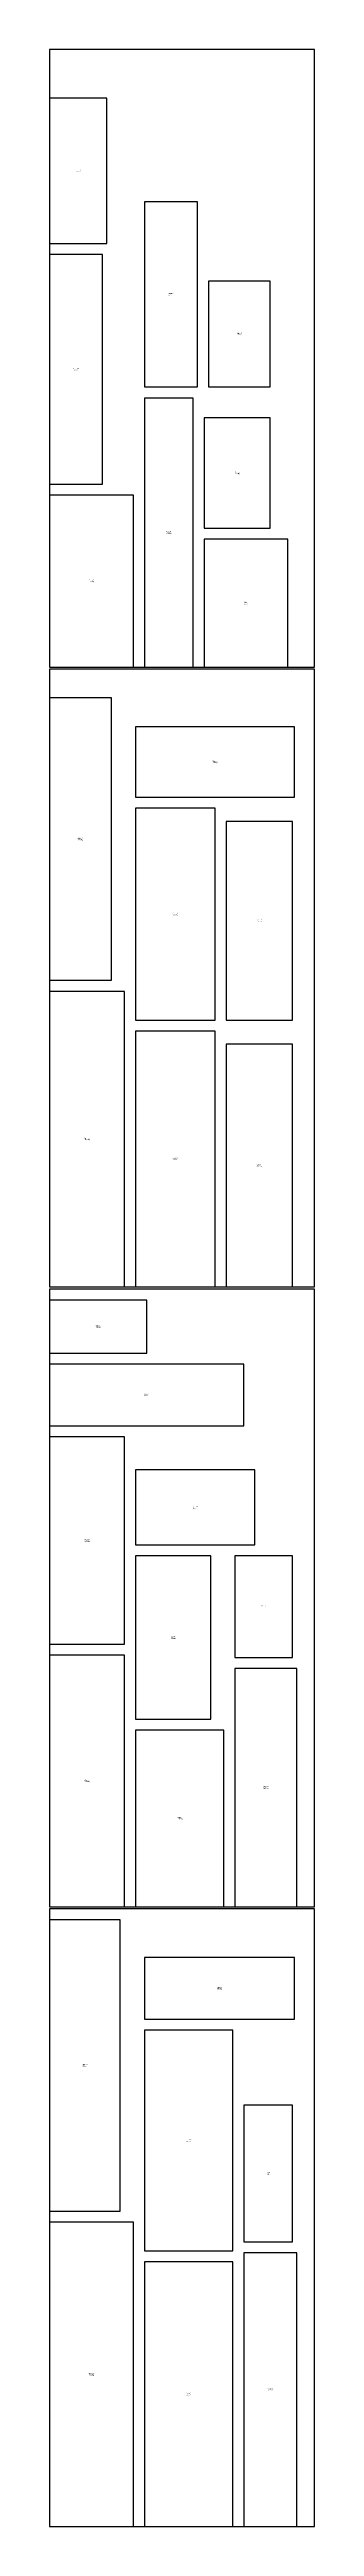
# Model space of a CAD drawing. Header units: metres. Extents: x 0 to 600, y 0 to 9830.
# Drawn here: x 0 to 600, y 4215 to 9830 of the extents above; entities that cross this region are included whole.
import ezdxf

# ---------------------------------------------------------------- set-up
doc = ezdxf.new("R2010")
doc.units = ezdxf.units.M

msp = doc.modelspace()

# ---------------------------------------------------------------- linework, layer by layer
for points in [[(0, 8430), (600, 8430), (600, 9830), (0, 9830), (0, 8430)], [(0, 9390), (130, 9390), (130, 9720), (0, 9720), (0, 9390)], [(215, 9065), (335, 9065), (335, 9485), (215, 9485), (215, 9065)], [(0, 8845), (120, 8845), (120, 9365), (0, 9365), (0, 8845)], [(360, 9065), (500, 9065), (500, 9305), (360, 9305), (360, 9065)], [(215, 8430), (325, 8430), (325, 9040), (215, 9040), (215, 8430)], [(350, 8745), (500, 8745), (500, 8995), (350, 8995), (350, 8745)], [(0, 8430), (190, 8430), (190, 8820), (0, 8820), (0, 8430)], [(350, 8430), (540, 8430), (540, 8720), (350, 8720), (350, 8430)], [(0, 7025), (600, 7025), (600, 8425), (0, 8425), (0, 7025)], [(0, 7720), (140, 7720), (140, 8360), (0, 8360), (0, 7720)], [(195, 8135), (555, 8135), (555, 8295), (195, 8295), (195, 8135)], [(195, 7630), (375, 7630), (375, 8110), (195, 8110), (195, 7630)], [(400, 7630), (550, 7630), (550, 8080), (400, 8080), (400, 7630)], [(0, 7025), (170, 7025), (170, 7695), (0, 7695), (0, 7025)], [(195, 7025), (375, 7025), (375, 7605), (195, 7605), (195, 7025)], [(400, 7025), (550, 7025), (550, 7575), (400, 7575), (400, 7025)], [(0, 5620), (600, 5620), (600, 7020), (0, 7020), (0, 5620)], [(0, 6875), (220, 6875), (220, 6995), (0, 6995), (0, 6875)], [(0, 6710), (440, 6710), (440, 6850), (0, 6850), (0, 6710)], [(0, 6215), (170, 6215), (170, 6685), (0, 6685), (0, 6215)], [(195, 6440), (465, 6440), (465, 6610), (195, 6610), (195, 6440)], [(195, 6045), (365, 6045), (365, 6415), (195, 6415), (195, 6045)], [(420, 6185), (550, 6185), (550, 6415), (420, 6415), (420, 6185)], [(0, 5620), (170, 5620), (170, 6190), (0, 6190), (0, 5620)], [(420, 5620), (560, 5620), (560, 6160), (420, 6160), (420, 5620)], [(195, 5620), (395, 5620), (395, 6020), (195, 6020), (195, 5620)], [(0, 4215), (600, 4215), (600, 5615), (0, 5615), (0, 4215)], [(0, 4930), (160, 4930), (160, 5590), (0, 5590), (0, 4930)], [(215, 5365), (555, 5365), (555, 5505), (215, 5505), (215, 5365)], [(215, 4840), (415, 4840), (415, 5340), (215, 5340), (215, 4840)], [(440, 4860), (550, 4860), (550, 5170), (440, 5170), (440, 4860)], [(0, 4215), (190, 4215), (190, 4905), (0, 4905), (0, 4215)], [(440, 4215), (560, 4215), (560, 4835), (440, 4835), (440, 4215)], [(215, 4215), (415, 4215), (415, 4815), (215, 4815), (215, 4215)]]:
    msp.add_lwpolyline(points, close=True)

# ---------------------------------------------------------------- texts
at = {"char_height": 2, "attachment_point": 5}
for s, insert in [('Object N\\P440.0kg', (65, 9555)), ('Object W\\P1400.0kg', (275, 9275)), ('Object E\\P600.0kg', (430, 9185)), ('Object AG\\P2400.0kg', (60, 9105)), ('Object F\\P700.0kg', (425, 8870)), ('Object AP\\P3300.0kg', (270, 8735)), ('Object T\\P1100.0kg', (95, 8625)), ('Object J\\P900.0kg', (445, 8575)), ('Object Q\\P770.0kg', (375, 8215)), ('Object AS\\P3600.0kg', (70, 8040)), ('Object AC\\P2000.0kg', (285, 7870)), ('Object Z\\P1700.0kg', (475, 7855)), ('Object AV\\P3900.0kg', (85, 7360)), ('Object AM\\P3000.0kg', (285, 7315)), ('Object AJ\\P2700.0kg', (475, 7300)), ('Object C\\P400.0kg', (110, 6935)), ('Object Y\\P1600.0kg', (220, 6780)), ('Object H\\P400.0kg', (330, 6525)), ('Object AB\\P1900.0kg', (85, 6450)), ('Object D\\P500.0kg', (485, 6300)), ('Object R\\P880.0kg', (280, 6230)), ('Object AL\\P2900.0kg', (85, 5905)), ('Object AI\\P2600.0kg', (490, 5890)), ('Object U\\P1200.0kg', (295, 5820)), ('Object O\\P550.0kg', (385, 5435)), ('Object AU\\P3800.0kg', (80, 5260)), ('Object AE\\P2200.0kg', (315, 5090)), ('Object L\\P220.0kg', (495, 5015)), ('Object AX\\P4100.0kg', (95, 4560)), ('Object AO\\P3200.0kg', (315, 4515)), ('Object AQ\\P3400.0kg', (500, 4525))]:
    msp.add_mtext(s, dxfattribs=dict(at, insert=insert))

doc.saveas('drawing.dxf')
